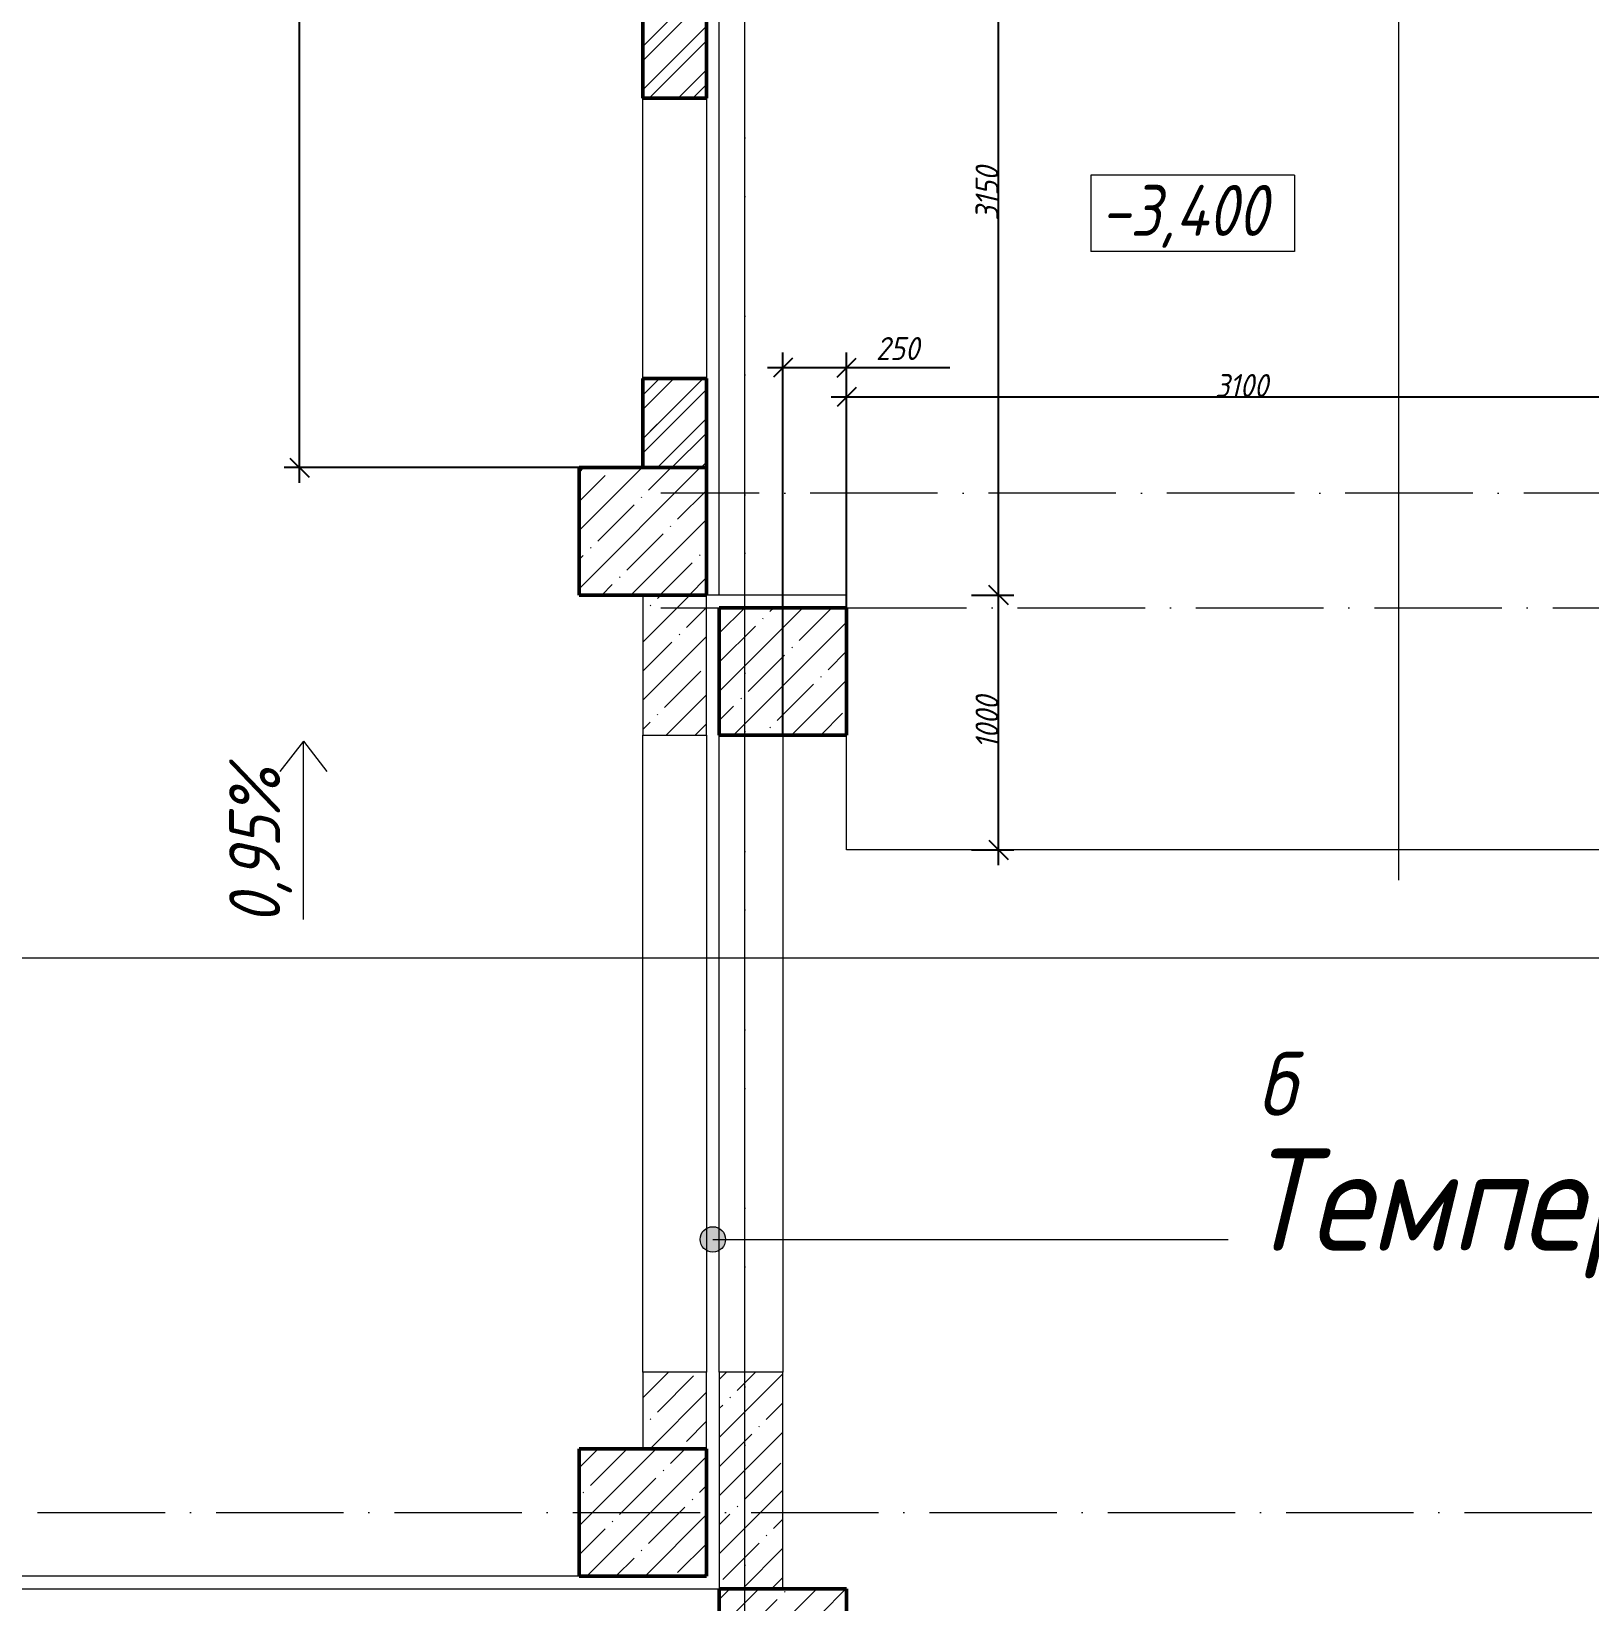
# Model space of a CAD drawing. Header units: millimetres. Extents: x -401725 to 250493, y 305116 to 802890.
# Drawn here: x -260201 to -254085, y 501897 to 508059 of the extents above; entities that cross this region are included whole.
import ezdxf

# ---------------------------------------------------------------- set-up
doc = ezdxf.new("R2010")
doc.units = ezdxf.units.MM
doc.linetypes.add('200_ШТРИХ_ш1п0_6_', pattern=[160, 100, -60])
doc.linetypes.add('50_200_ШТРИХ_1Т_ш5_п1_п1_', pattern=[700, 500, -100, 0, -100])
for name, color, linetype, lineweight in [('A-____-____-DIMS', 7, 'Continuous', 9), ('A-____-NOTE-TEXT', 7, 'Continuous', 9), ('A-DETL-GENF-OTLN-2', 7, 'Continuous', 5), ('A-FLOR-____-OTLN', 7, 'Continuous', 9), ('A-WALL-____-MCUT-1', 7, 'Continuous', 9), ('A-WALL-____-MCUT-2', 7, 'Continuous', 50), ('A-WALL-____-OTLN', 7, 'Continuous', 9), ('A-WALL-____-PATT-1', 7, 'Continuous', 9), ('G-____-____-DIMS', 7, 'Continuous', 9), ('G-____-____-TEXT', 7, 'Continuous', 9), ('S-COLS-____-MCUT', 7, 'Continuous', 50), ('S-COLS-____-OTLN', 7, 'Continuous', 9), ('S-GRID-____-OTLN-1', 7, '50_200_ШТРИХ_1Т_ш5_п1_п1_', 9)]:
    doc.layers.add(name, color=color, linetype=linetype, lineweight=lineweight)
for name, color, linetype, lineweight, true_color in [('A-DETL-GENF-OTLN-3', 9, 'Continuous', 9, 0x808080), ('A-DETL-GENF-OTLN-4', 9, '200_ШТРИХ_ш1п0_6_', 9, 0x808080), ('A-DETL-GENF-OTLN-5', 7, 'Continuous', 5, 0xc0c0c0), ('A-WALL-____-OTLN-1', 7, 'Continuous', 9, 0x800000), ('A-WALL-____-PATT-2', 7, 'Continuous', 9, 0x787878), ('G-____-____-SYMB-1', 9, 'Continuous', 9, 0x808080)]:
    doc.layers.add(name, color=color, linetype=linetype, lineweight=lineweight, true_color=true_color)
doc.styles.add('ISOCPEUR_I', font='isocpeui.ttf', dxfattribs={"width": 0.9, "height": 2.5})
doc.styles.add('ISOCPEUR_I_2', font='isocpeui.ttf', dxfattribs={"width": 0.85, "height": 2.3})
doc.styles.add('ISOCPEUR_I_3', font='isocpeui.ttf', dxfattribs={"width": 0.85, "height": 2.2})
doc.styles.add('ISOCPEUR_I_5', font='isocpeui.ttf', dxfattribs={"width": 0.85, "height": 2.1})
doc.styles.add('ISOCPEUR_I_7', font='isocpeui.ttf', dxfattribs={"width": 0.9, "height": 90})
doc.dimstyles.new('ISO-1_8_0_9К_СРЕДНИЙ_Кладочные', dxfattribs={"dimscale": 304.8, "dimtxt": 89.638306, "dimasz": 0.246063, "dimexe": 0.19685, "dimexo": 0, "dimgap": 0, "dimtad": 1, "dimdec": 3, "dimrnd": 0.001, "dimdsep": 46, "dimtxsty": 'ISOCPEUR_I_7', "dimblk1": 'OBLIQUE', "dimblk2": 'OBLIQUE', "dimsah": 1, "dimcen": 0.09, "dimdle": 0.19685, "dimazin": 0, "dimtfac": 1, "dimtdec": 4, "dimtix": 1, "dimtmove": 2, "dimatfit": 3, "dimfxl": 1, "dimtvp": 1, "dimtolj": 1, "dimtzin": 0, "dimarcsym": 2})
doc.dimstyles.new('ISO-1_8_0_9К_СРЕДНИЙ_Кладочные_1', dxfattribs={"dimscale": 304.8, "dimtxt": 89.638306, "dimasz": 0.246063, "dimexe": 0.19685, "dimexo": 0, "dimgap": 0, "dimtad": 1, "dimdec": 3, "dimrnd": 0.001, "dimdsep": 46, "dimtxsty": 'ISOCPEUR_I_7', "dimblk1": 'OBLIQUE', "dimblk2": 'OBLIQUE', "dimsah": 1, "dimcen": 0.09, "dimdle": 0.19685, "dimazin": 0, "dimtfac": 1, "dimtdec": 4, "dimtix": 1, "dimtmove": 0, "dimatfit": 3, "dimfxl": 1, "dimtvp": 1, "dimtolj": 1, "dimtzin": 0, "dimarcsym": 2})
pattern_1 = [(45, (-93500, -46531.04), (-114.04925, 114.04925), []), (45, (-93385.95, -46531.04), (-114.04925, 114.04925), [201.613, -40.323, 3.353, -36.97])]
pattern_2 = [(45, (-93500, -42681.04), (-114.04925, 114.04925), []), (45, (-93385.95, -42681.04), (-114.04925, 114.04925), [201.613, -40.323, 3.353, -36.97])]
pattern_3 = [(45, (-92950, -43231.04), (-114.04925, 114.04925), []), (45, (-92835.95, -43231.04), (-114.04925, 114.04925), [201.613, -40.323, 3.353, -36.97])]
pattern_4 = [(45, (-92950, -47081.04), (-114.04925, 114.04925), []), (45, (-92835.95, -47081.04), (-114.04925, 114.04925), [201.613, -40.323, 3.353, -36.97])]
pattern_5 = [(45, (-350751.34, 459015.94), (-114.04925, 114.04925), []), (45, (-350637.3, 459015.94), (-114.04925, 114.04925), [201.612, -40.322, 3.353, -36.97])]
pattern_6 = [(45, (-350751.34, 459015.94), (-114.04925, 114.04925), []), (45, (-350637.3, 459015.94), (-114.04925, 114.04925), [201.612, -40.322, 3.353, -36.97])]

# ---------------------------------------------------------------- blocks, each defined once
blk = doc.blocks.new('BSC_Колонна _Прямоугольная - 500х500-V126-АР1_Кладочный план подвала в осях 1-64_Ю-ЯЯ')
at = {"layer": 'S-COLS-____-OTLN'}
h = blk.add_hatch(dxfattribs=at)
h.set_pattern_fill('FP_142', color=256, style=0, pattern_type=2)
h.set_pattern_definition(pattern_1)
h.paths.add_polyline_path([(-250, -250), (250, -250), (250, 250), (-250, 250)], flags=0)
at = {"layer": 'S-COLS-____-MCUT'}
for p, q in [((250, 250), (-250, 250)), ((-250, 250), (-250, -250)), ((250, -250), (250, 250)), ((-250, -250), (250, -250))]:
    blk.add_line(p, q, dxfattribs=at)
blk = doc.blocks.new('BSC_Колонна _Прямоугольная - 500х500-V128-АР1_Кладочный план подвала в осях 1-64_Ю-ЯЯ')
at = {"layer": 'S-COLS-____-OTLN'}
h = blk.add_hatch(dxfattribs=at)
h.set_pattern_fill('FP_144', color=256, style=0, pattern_type=2)
h.set_pattern_definition(pattern_2)
h.paths.add_polyline_path([(-250, -250), (250, -250), (250, 250), (-250, 250)], flags=0)
at = {"layer": 'S-COLS-____-MCUT'}
for p, q in [((250, 250), (-250, 250)), ((-250, 250), (-250, -250)), ((250, -250), (250, 250)), ((-250, -250), (250, -250))]:
    blk.add_line(p, q, dxfattribs=at)
blk = doc.blocks.new('BSC_Колонна _Прямоугольная - 500х500-V133-АР1_Кладочный план подвала в осях 1-64_Ю-ЯЯ')
at = {"layer": 'S-COLS-____-OTLN'}
h = blk.add_hatch(dxfattribs=at)
h.set_pattern_fill('FP_149', color=256, style=0, pattern_type=2)
h.set_pattern_definition(pattern_3)
h.paths.add_polyline_path([(-250, -250), (250, -250), (250, 250), (-250, 250)], flags=0)
at = {"layer": 'S-COLS-____-MCUT'}
for p, q in [((250, 250), (-250, 250)), ((-250, 250), (-250, -250)), ((250, -250), (250, 250)), ((-250, -250), (250, -250))]:
    blk.add_line(p, q, dxfattribs=at)
blk = doc.blocks.new('BSC_Колонна _Прямоугольная - 500х500-V134-АР1_Кладочный план подвала в осях 1-64_Ю-ЯЯ')
at = {"layer": 'S-COLS-____-OTLN'}
h = blk.add_hatch(dxfattribs=at)
h.set_pattern_fill('FP_150', color=256, style=0, pattern_type=2)
h.set_pattern_definition(pattern_4)
h.paths.add_polyline_path([(-250, -250), (250, -250), (250, 250), (-250, 250)], flags=0)
at = {"layer": 'S-COLS-____-MCUT'}
for p, q in [((250, 250), (-250, 250)), ((-250, 250), (-250, -250)), ((250, -250), (250, 250)), ((-250, -250), (250, -250))]:
    blk.add_line(p, q, dxfattribs=at)
blk = doc.blocks.new('DET_L_Имитация разреза_ISO2-5 - Влево-35541912-АР1_Кладочный план подвала в осях 1-64_Ю-ЯЯ')
at = {"layer": 'A-DETL-GENF-OTLN-3'}
blk.add_line((143.1, 0), (5796.9, 0), dxfattribs=at)
blk = doc.blocks.new('Высотные отметки - 9_5х3_5_h_-17668430-АР1_Кладочный план подвала в осях 1-64_Ю-ЯЯ')
at = {"layer": 'G-____-____-DIMS'}
for p, q in [((-4, 3), (-4, 0)), ((4, 3), (-4, 3)), ((4, 3), (4, 0)), ((4, 0), (-4, 0))]:
    blk.add_line(p, q, dxfattribs=at)
blk = doc.blocks.new('_Oblique')
at = {"color": 0, "linetype": 'ByBlock', "lineweight": -2}
blk.add_line((-0.5, -0.5), (0.5, 0.5), dxfattribs=at)
blk = doc.blocks.new('*D8417')
at = {"layer": 'A-____-____-DIMS', "color": 0, "lineweight": -2, "transparency": 16777216}
for p, q in [((-256405.2, 504787), (-256405.2, 505907)), ((-256511.3, 505847), (-256345.2, 505847)), ((-256511.3, 504847), (-256345.2, 504847))]:
    blk.add_line(p, q, dxfattribs=at)
at = {"layer": 'Defpoints', "color": 0, "transparency": 16777216}
for p in [(-256511.3, 505847), (-256405.2, 505847), (-256511.3, 504847)]:
    blk.add_point(p, dxfattribs=at)
at = {"layer": 'A-____-____-DIMS', "color": 0, "lineweight": -2, "transparency": 16777216, "xscale": 75, "yscale": 75, "zscale": 75}
for p, rotation in [((-256405.2, 505847), 90), ((-256405.2, 504847), 270)]:
    blk.add_blockref('_Oblique', p, dxfattribs=dict(at, rotation=rotation))
at = {"layer": 'A-____-____-DIMS', "color": 0, "transparency": 16777216, "insert": (-256450.2, 505347), "char_height": 90, "width": 504.733, "attachment_point": 5, "rotation": 90, "style": 'ISOCPEUR_I_7'}
blk.add_mtext('\\A1;1000', dxfattribs=at)
blk = doc.blocks.new('*D8418')
at = {"layer": 'A-____-____-DIMS', "color": 0, "lineweight": -2, "transparency": 16777216}
for p, q in [((-256405.2, 505787), (-256405.2, 509057)), ((-256511.3, 508997), (-256345.2, 508997)), ((-256511.3, 505847), (-256345.2, 505847))]:
    blk.add_line(p, q, dxfattribs=at)
at = {"layer": 'Defpoints', "color": 0, "transparency": 16777216}
for p in [(-256511.3, 508997), (-256405.2, 508997), (-256511.3, 505847)]:
    blk.add_point(p, dxfattribs=at)
at = {"layer": 'A-____-____-DIMS', "color": 0, "lineweight": -2, "transparency": 16777216, "xscale": 75, "yscale": 75, "zscale": 75}
for p, rotation in [((-256405.2, 508997), 90), ((-256405.2, 505847), 270)]:
    blk.add_blockref('_Oblique', p, dxfattribs=dict(at, rotation=rotation))
at = {"layer": 'A-____-____-DIMS', "color": 0, "transparency": 16777216, "insert": (-256450.2, 507422), "char_height": 90, "width": 504.733, "attachment_point": 5, "rotation": 90, "style": 'ISOCPEUR_I_7'}
blk.add_mtext('\\A1;3150', dxfattribs=at)
blk = doc.blocks.new('*D8421')
at = {"layer": 'A-____-____-DIMS', "color": 0, "lineweight": -2, "transparency": 16777216}
for p, q in [((-257251.3, 505297), (-257251.3, 506799.3)), ((-257001.3, 505297), (-257001.3, 506799.3)), ((-257311.3, 506739.3), (-257001.3, 506739.3)), ((-257001.3, 506739.3), (-256595.4, 506739.3))]:
    blk.add_line(p, q, dxfattribs=at)
at = {"layer": 'Defpoints', "color": 0, "transparency": 16777216}
for p in [(-257001.3, 506739.3), (-257251.3, 505297), (-257001.3, 505297)]:
    blk.add_point(p, dxfattribs=at)
at = {"layer": 'A-____-____-DIMS', "color": 0, "lineweight": -2, "transparency": 16777216, "xscale": 75, "yscale": 75, "zscale": 75, "rotation": 180}
blk.add_blockref('_Oblique', (-257251.3, 506739.3), dxfattribs=at)
at = {"layer": 'A-____-____-DIMS', "color": 0, "lineweight": -2, "transparency": 16777216, "xscale": 75, "yscale": 75, "zscale": 75}
blk.add_blockref('_Oblique', (-257001.3, 506739.3), dxfattribs=at)
at = {"layer": 'A-____-____-DIMS', "color": 0, "transparency": 16777216, "insert": (-256886.2, 506859.3), "char_height": 90, "width": 409.578, "attachment_point": 1, "line_spacing_factor": 1.149209, "style": 'ISOCPEUR_I_7'}
blk.add_mtext('\\A1;250', dxfattribs=at)
blk = doc.blocks.new('*D8422')
at = {"layer": 'A-____-____-DIMS', "color": 0, "lineweight": -2, "transparency": 16777216}
for p, q in [((-257001.3, 505297), (-257001.3, 506684.1)), ((-253901.3, 506255.6), (-253901.3, 506684.1)), ((-257061.3, 506624.1), (-253841.3, 506624.1))]:
    blk.add_line(p, q, dxfattribs=at)
at = {"layer": 'Defpoints', "color": 0, "transparency": 16777216}
for p in [(-253901.3, 506624.1), (-253901.3, 506255.6), (-257001.3, 505297)]:
    blk.add_point(p, dxfattribs=at)
at = {"layer": 'A-____-____-DIMS', "color": 0, "lineweight": -2, "transparency": 16777216, "xscale": 75, "yscale": 75, "zscale": 75, "rotation": 180}
blk.add_blockref('_Oblique', (-257001.3, 506624.1), dxfattribs=at)
at = {"layer": 'A-____-____-DIMS', "color": 0, "lineweight": -2, "transparency": 16777216, "xscale": 75, "yscale": 75, "zscale": 75}
blk.add_blockref('_Oblique', (-253901.3, 506624.1), dxfattribs=at)
at = {"layer": 'A-____-____-DIMS', "color": 0, "transparency": 16777216, "insert": (-255451.3, 506669.1), "char_height": 90, "width": 504.733, "attachment_point": 5, "style": 'ISOCPEUR_I_7'}
blk.add_mtext('\\A1;3100', dxfattribs=at)
blk = doc.blocks.new('*D8387')
at = {"layer": 'A-____-____-DIMS', "color": 0, "lineweight": -2, "transparency": 16777216}
for p, q in [((-259148.7, 506287), (-259148.7, 511007)), ((-259254.8, 510947), (-259088.7, 510947)), ((-257801.3, 506347), (-259208.7, 506347))]:
    blk.add_line(p, q, dxfattribs=at)
at = {"layer": 'Defpoints', "color": 0, "transparency": 16777216}
for p in [(-259254.8, 510947), (-259148.7, 510947), (-257801.3, 506347)]:
    blk.add_point(p, dxfattribs=at)
at = {"layer": 'A-____-____-DIMS', "color": 0, "lineweight": -2, "transparency": 16777216, "xscale": 75, "yscale": 75, "zscale": 75}
for p, rotation in [((-259148.7, 510947), 90), ((-259148.7, 506347), 270)]:
    blk.add_blockref('_Oblique', p, dxfattribs=dict(at, rotation=rotation))
at = {"layer": 'A-____-____-DIMS', "color": 0, "transparency": 16777216, "insert": (-259193.7, 508647), "char_height": 90, "width": 562.653, "attachment_point": 5, "rotation": 90, "style": 'ISOCPEUR_I_7'}
blk.add_mtext('\\A1;4600', dxfattribs=at)
blk = doc.blocks.new('BSC_Колонна _Прямоугольная - 500х500-V129-АР1_Кладочный план подвала в осях 1-64_А-ГГ')
at = {"layer": 'S-COLS-____-OTLN'}
h = blk.add_hatch(dxfattribs=at)
h.set_pattern_fill('FP_145', color=256, style=0, pattern_type=2)
h.set_pattern_definition(pattern_1)
h.paths.add_polyline_path([(-250, -250), (250, -250), (250, 250), (-250, 250)], flags=0)
at = {"layer": 'S-COLS-____-MCUT'}
for p, q in [((250, 250), (-250, 250)), ((-250, 250), (-250, -250)), ((250, -250), (250, 250)), ((-250, -250), (250, -250))]:
    blk.add_line(p, q, dxfattribs=at)
blk = doc.blocks.new('BSC_Колонна _Прямоугольная - 500х500-V131-АР1_Кладочный план подвала в осях 1-64_А-ГГ')
at = {"layer": 'S-COLS-____-OTLN'}
h = blk.add_hatch(dxfattribs=at)
h.set_pattern_fill('FP_147', color=256, style=0, pattern_type=2)
h.set_pattern_definition(pattern_2)
h.paths.add_polyline_path([(-250, -250), (250, -250), (250, 250), (-250, 250)], flags=0)
at = {"layer": 'S-COLS-____-MCUT'}
for p, q in [((250, 250), (-250, 250)), ((-250, 250), (-250, -250)), ((250, -250), (250, 250)), ((-250, -250), (250, -250))]:
    blk.add_line(p, q, dxfattribs=at)
blk = doc.blocks.new('BSC_Колонна _Прямоугольная - 500х500-V136-АР1_Кладочный план подвала в осях 1-64_А-ГГ')
at = {"layer": 'S-COLS-____-OTLN'}
h = blk.add_hatch(dxfattribs=at)
h.set_pattern_fill('FP_152', color=256, style=0, pattern_type=2)
h.set_pattern_definition(pattern_3)
h.paths.add_polyline_path([(-250, -250), (250, -250), (250, 250), (-250, 250)], flags=0)
at = {"layer": 'S-COLS-____-MCUT'}
for p, q in [((250, 250), (-250, 250)), ((-250, 250), (-250, -250)), ((250, -250), (250, 250)), ((-250, -250), (250, -250))]:
    blk.add_line(p, q, dxfattribs=at)
blk = doc.blocks.new('BSC_Колонна _Прямоугольная - 500х500-V137-АР1_Кладочный план подвала в осях 1-64_А-ГГ')
at = {"layer": 'S-COLS-____-OTLN'}
h = blk.add_hatch(dxfattribs=at)
h.set_pattern_fill('FP_153', color=256, style=0, pattern_type=2)
h.set_pattern_definition(pattern_4)
h.paths.add_polyline_path([(-250, -250), (250, -250), (250, 250), (-250, 250)], flags=0)
at = {"layer": 'S-COLS-____-MCUT'}
for p, q in [((250, 250), (-250, 250)), ((-250, 250), (-250, -250)), ((250, -250), (250, 250)), ((-250, -250), (250, -250))]:
    blk.add_line(p, q, dxfattribs=at)
blk = doc.blocks.new('DET_L_Имитация разреза_ISO2-5 - Влево-35541912-АР1_Кладочный план подвала в осях 1-64_А-ГГ')
at = {"layer": 'A-DETL-GENF-OTLN-5'}
blk.add_line((2614, 0), (5796.9, 0), dxfattribs=at)

msp = doc.modelspace()

# ---------------------------------------------------------------- hatches: boundary and pattern name
at = {"layer": 'A-WALL-____-PATT-1'}
h = msp.add_hatch(dxfattribs=at)
h.set_pattern_fill('FP_1', color=256, style=0, pattern_type=2)
h.set_pattern_definition(pattern_5)
h.paths.add_polyline_path([(-257801.3432, 502496.983), (-257551.3432, 502496.983), (-257551.3432, 502796.983), (-257801.3432, 502796.983)], flags=0)
h.paths.add_polyline_path([(-257551.3432, 505296.983), (-257551.3432, 505846.983), (-257801.3432, 505846.983), (-257801.3432, 505296.983)], flags=0)
h = msp.add_hatch(dxfattribs=at)
h.set_pattern_fill('FP_1', color=256, style=0, pattern_type=2)
h.set_pattern_definition(pattern_6)
h.paths.add_polyline_path([(-257801.3432, 502496.983), (-257551.3432, 502496.983), (-257551.3432, 502796.983), (-257801.3432, 502796.983)], flags=0)
h.paths.add_polyline_path([(-257551.3432, 505296.983), (-257551.3432, 505846.983), (-257801.3432, 505846.983), (-257801.3432, 505296.983)], flags=0)
h = msp.add_hatch(dxfattribs=at)
h.set_pattern_fill('FP_1', color=256, style=0, pattern_type=2)
h.set_pattern_definition(pattern_5)
h.paths.add_polyline_path([(-257501.3432, 501946.983), (-257251.3432, 501946.983), (-257251.3432, 502796.983), (-257501.3432, 502796.983)], flags=0)
h = msp.add_hatch(dxfattribs=at)
h.set_pattern_fill('FP_1', color=256, style=0, pattern_type=2)
h.set_pattern_definition(pattern_6)
h.paths.add_polyline_path([(-257251.3432, 501946.983), (-257251.3432, 502796.983), (-257501.3432, 502796.983), (-257501.3432, 501946.983)], flags=0)
at = {"layer": 'A-WALL-____-PATT-2'}
h = msp.add_hatch(dxfattribs=at)
h.set_pattern_fill('FP_53', color=256, style=0, pattern_type=2)
h.set_pattern_definition([(45, (-350751.34, 459015.94), (-85.53659, 85.53659), []), (45, (-350694.32, 459015.94), (-85.53659, 85.53659), [])])
h.paths.add_polyline_path([(-257801.3432, 506346.983), (-257551.3432, 506346.983), (-257551.3432, 506696.983), (-257801.3432, 506696.983), (-257801.3432, 506553.2468)], flags=0)
h.paths.add_polyline_path([(-257551.3432, 507796.983), (-257551.3432, 510946.983), (-257801.3432, 510946.983), (-257801.3432, 507796.983)], flags=0)
h = msp.add_hatch(dxfattribs=at)
h.set_pattern_fill('FP_5', color=256, style=0, pattern_type=2)
h.set_pattern_definition([(45, (-350751.34, 459015.94), (-85.53659, 85.53659), []), (45, (-350694.32, 459015.94), (-85.53659, 85.53659), [])])
h.paths.add_polyline_path([(-257551.3432, 506346.983), (-257551.3432, 506517.1216), (-257801.3432, 506517.1216), (-257801.3432, 506346.983)], flags=0)
at = {"layer": 'G-____-____-TEXT'}
h = msp.add_hatch(color=256, dxfattribs=at)
edge = h.paths.add_edge_path(flags=0)
edge.add_arc((-257526.3777, 503318.1926), 50, 0, 360)
h = msp.add_hatch(color=256, dxfattribs=at)
edge = h.paths.add_edge_path(flags=0)
edge.add_arc((-257526.3777, 503318.1926), 50, 0, 360)

# ---------------------------------------------------------------- linework, layer by layer
at = {"layer": 'A-FLOR-____-OTLN'}
for p, q in [((-257501.3432, 505846.983), (-257501.3432, 510696.983)), ((-257501.3432, 505846.983), (-257501.3432, 506517.1216)), ((-257001.3432, 505846.983), (-257551.3432, 505846.983)), ((-257001.3432, 505846.983), (-257551.3432, 505846.983)), ((-257001.3432, 505796.983), (-257001.3432, 505846.983)), ((-257001.3432, 505796.983), (-257001.3432, 505846.983)), ((-257001.3432, 504846.983), (-257001.3432, 505296.983)), ((-257001.3432, 504846.983), (-257001.3432, 505296.983)), ((-252901.3432, 504846.983), (-257001.3432, 504846.983)), ((-252901.3432, 504846.983), (-257001.3432, 504846.983)), ((-258051.3432, 501996.983), (-261501.3432, 501996.983)), ((-258051.3432, 501996.983), (-261501.3432, 501996.983)), ((-261501.3432, 501946.983), (-257501.3432, 501946.983)), ((-261501.3432, 501946.983), (-257501.3432, 501946.983))]:
    msp.add_line(p, q, dxfattribs=at)
at = {"layer": 'A-WALL-____-MCUT-1'}
for p, q in [((-257801.3432, 505846.983), (-257801.3432, 505296.983)), ((-257801.3432, 505846.983), (-257801.3432, 505296.983)), ((-257551.3432, 505296.983), (-257551.3432, 505846.983)), ((-257551.3432, 505296.983), (-257551.3432, 505846.983)), ((-257801.3432, 505296.983), (-257551.3432, 505296.983)), ((-257801.3432, 505296.983), (-257551.3432, 505296.983)), ((-257801.3432, 502796.983), (-257801.3432, 502496.983)), ((-257551.3432, 502796.983), (-257801.3432, 502796.983)), ((-257801.3432, 502796.983), (-257801.3432, 502496.983)), ((-257551.3432, 502796.983), (-257801.3432, 502796.983)), ((-257551.3432, 502496.983), (-257551.3432, 502796.983)), ((-257551.3432, 502496.983), (-257551.3432, 502796.983)), ((-257501.3432, 502796.983), (-257501.3432, 501946.983)), ((-257251.3432, 502796.983), (-257501.3432, 502796.983)), ((-257501.3432, 502796.983), (-257501.3432, 501946.983)), ((-257251.3432, 502796.983), (-257501.3432, 502796.983)), ((-257251.3432, 501946.983), (-257251.3432, 502796.983)), ((-257251.3432, 501946.983), (-257251.3432, 502796.983))]:
    msp.add_line(p, q, dxfattribs=at)
at = {"layer": 'A-WALL-____-MCUT-2'}
for p, q in [((-257551.3432, 507796.983), (-257551.3432, 511196.983)), ((-257801.3432, 510946.983), (-257801.3432, 507796.983)), ((-257801.3432, 507796.983), (-257551.3432, 507796.983)), ((-257551.3432, 506696.983), (-257801.3432, 506696.983)), ((-257801.3432, 506696.983), (-257801.3432, 506346.983)), ((-257551.3432, 506346.983), (-257551.3432, 506696.983)), ((-257801.3432, 506517.1216), (-257801.3432, 506346.983)), ((-257551.3432, 506346.983), (-257551.3432, 506517.1216))]:
    msp.add_line(p, q, dxfattribs=at)
at = {"layer": 'A-WALL-____-OTLN'}
for p, q in [((-257801.3432, 502796.983), (-257801.3432, 505296.983)), ((-257801.3432, 502796.983), (-257801.3432, 505296.983)), ((-257551.3432, 505296.983), (-257551.3432, 502796.983)), ((-257551.3432, 505296.983), (-257551.3432, 502796.983)), ((-257501.3432, 502796.983), (-257501.3432, 505296.983)), ((-257501.3432, 502796.983), (-257501.3432, 505296.983)), ((-257251.3432, 505296.983), (-257251.3432, 502796.983)), ((-257251.3432, 505296.983), (-257251.3432, 502796.983))]:
    msp.add_line(p, q, dxfattribs=at)
at = {"layer": 'A-WALL-____-OTLN-1'}
for p, q in [((-257801.3432, 506696.983), (-257801.3432, 507796.983)), ((-257551.3432, 507796.983), (-257551.3432, 506696.983))]:
    msp.add_line(p, q, dxfattribs=at)
at = {"layer": 'G-____-____-DIMS'}
for p, q in [((-259133.7536, 505274.0551), (-259225.8328, 505154.0551)), ((-259133.7536, 505274.0551), (-259225.8328, 505154.0551)), ((-259133.7536, 505274.0551), (-259041.6743, 505154.0551)), ((-259133.7536, 504574.0551), (-259133.7536, 505274.0551)), ((-259133.7536, 505274.0551), (-259041.6743, 505154.0551)), ((-259133.7536, 504574.0551), (-259133.7536, 505274.0551))]:
    msp.add_line(p, q, dxfattribs=at)
at = {"layer": 'G-____-____-SYMB-1'}
msp.add_line((-252003.1432, 504422.2671), (-268808.3455, 504422.2671), dxfattribs=at)
msp.add_line((-252003.1432, 504422.2671), (-268808.3455, 504422.2671), dxfattribs=at)
at = {"layer": 'G-____-____-TEXT'}
msp.add_line((-257526.3777, 503318.1926), (-255503.8238, 503318.1926), dxfattribs=at)
msp.add_line((-257526.3777, 503318.1926), (-255503.8238, 503318.1926), dxfattribs=at)
msp.add_circle((-257526.3777, 503318.1926), 50, dxfattribs=at)
msp.add_circle((-257526.3777, 503318.1926), 50, dxfattribs=at)
at = {"layer": 'S-GRID-____-OTLN-1'}
for p, q in [((-257401.3432, 499110.3507), (-257401.3432, 549908.7924)), ((-257401.3432, 454533.3346), (-257401.3432, 508896.9006)), ((-246842.4707, 506246.983), (-257730.0789, 506246.983)), ((-246842.4707, 506246.983), (-257730.0789, 506246.983)), ((-257730.0789, 505796.983), (-246676.9366, 505796.983)), ((-257730.0789, 505796.983), (-246676.9366, 505796.983)), ((-276279.0288, 502246.983), (-246822.0821, 502246.983)), ((-276279.0288, 502246.983), (-246822.0821, 502246.983))]:
    msp.add_line(p, q, dxfattribs=at)

# ---------------------------------------------------------------- block references
at = {"layer": 'A-DETL-GENF-OTLN-2', "rotation": 269.9999999999997}
msp.add_blockref('DET_L_Имитация разреза_ISO2-5 - Влево-35541912-АР1_Кладочный план подвала в осях 1-64_Ю-ЯЯ', (-254834.2828, 510524.4755), dxfattribs=at)
at = {"layer": 'A-DETL-GENF-OTLN-4', "rotation": 269.9999999999997}
msp.add_blockref('DET_L_Имитация разреза_ISO2-5 - Влево-35541912-АР1_Кладочный план подвала в осях 1-64_А-ГГ', (-254834.2828, 510524.4755), dxfattribs=at)
at = {"layer": 'G-____-____-DIMS', "xscale": 99.99999999999993, "yscale": 99.99999999999993, "zscale": 99.99999999999993}
msp.add_blockref('Высотные отметки - 9_5х3_5_h_-17668430-АР1_Кладочный план подвала в осях 1-64_Ю-ЯЯ', (-255643.1386, 507194.9317), dxfattribs=at)
at = {"layer": 'S-COLS-____-OTLN'}
for name, p in [('BSC_Колонна _Прямоугольная - 500х500-V134-АР1_Кладочный план подвала в осях 1-64_Ю-ЯЯ', (-257801.3432, 506096.983)), ('BSC_Колонна _Прямоугольная - 500х500-V137-АР1_Кладочный план подвала в осях 1-64_А-ГГ', (-257801.3432, 506096.983)), ('BSC_Колонна _Прямоугольная - 500х500-V126-АР1_Кладочный план подвала в осях 1-64_Ю-ЯЯ', (-257251.3432, 505546.983)), ('BSC_Колонна _Прямоугольная - 500х500-V129-АР1_Кладочный план подвала в осях 1-64_А-ГГ', (-257251.3432, 505546.983)), ('BSC_Колонна _Прямоугольная - 500х500-V133-АР1_Кладочный план подвала в осях 1-64_Ю-ЯЯ', (-257801.3432, 502246.983)), ('BSC_Колонна _Прямоугольная - 500х500-V136-АР1_Кладочный план подвала в осях 1-64_А-ГГ', (-257801.3432, 502246.983)), ('BSC_Колонна _Прямоугольная - 500х500-V128-АР1_Кладочный план подвала в осях 1-64_Ю-ЯЯ', (-257251.3432, 501696.983)), ('BSC_Колонна _Прямоугольная - 500х500-V131-АР1_Кладочный план подвала в осях 1-64_А-ГГ', (-257251.3432, 501696.983))]:
    msp.add_blockref(name, p, dxfattribs=at)

# ---------------------------------------------------------------- texts
at = {"layer": 'A-____-NOTE-TEXT', "insert": (-255388.4043, 504053.7157), "char_height": 250, "width": 202.02525, "attachment_point": 1, "style": 'ISOCPEUR_I'}
msp.add_mtext('\\fISOCPEUR|b0|i1|c204|p34|;\\W.9;б', dxfattribs=at)
at = {"layer": 'G-____-____-DIMS', "insert": (-256003.6719, 507456.2229), "char_height": 200, "width": 865.279833, "attachment_point": 1, "line_spacing_factor": 1.149209, "style": 'ISOCPEUR_I_2'}
msp.add_mtext('-3,400', dxfattribs=at)
at = {"layer": 'G-____-____-DIMS', "insert": (-259425.0447, 504556.5502), "char_height": 200, "width": 882.011763, "attachment_point": 1, "rotation": 90, "line_spacing_factor": 1.149209}
for style in ['ISOCPEUR_I_3', 'ISOCPEUR_I_5']:
    msp.add_mtext('0,95%', dxfattribs=dict(at, style=style))
at = {"layer": 'G-____-____-TEXT', "insert": (-255438.3394, 503674.0468), "char_height": 400, "width": 2763.416813, "attachment_point": 1, "style": 'ISOCPEUR_I'}
msp.add_mtext('Температурный', dxfattribs=at)
msp.add_mtext('Температурный', dxfattribs=at)

# ---------------------------------------------------------------- dimensions: what is measured, and where the dimension line sits
at = {"layer": 'A-____-____-DIMS'}
for base, p1, p2, override, picture, middle in [((-259148.6916, 510946.983), (-257801.3432, 506346.983), (-259254.7576, 510946.983), {"dimtxt": 400, "dimpost": '<>', "dimfxl": 4824.14898}, '*D8387', (-259193.6916, 508646.983)), ((-256405.2331, 508996.983), (-256511.2992, 505846.983), (-256511.2992, 508996.983), {"dimtxt": 400, "dimpost": '<>', "dimfxl": 3150}, '*D8418', (-256450.2331, 507421.983)), ((-256405.2331, 505846.983), (-256511.2992, 504846.983), (-256511.2992, 505846.983), {"dimtxt": 400, "dimpost": '<>', "dimfxl": 1000}, '*D8417', (-256450.2331, 505346.983))]:
    dim = msp.add_linear_dim(base=base, p1=p1, p2=p2, angle=90, dimstyle='ISO-1_8_0_9К_СРЕДНИЙ_Кладочные', override=override, dxfattribs=at)
    dim.commit()
    dim.dimension.update_dxf_attribs({"geometry": picture, "text_midpoint": middle})
dim = msp.add_linear_dim(base=(-257001.3432, 506739.2884), p1=(-257251.3432, 505296.983), p2=(-257001.3432, 505296.983), dimstyle='ISO-1_8_0_9К_СРЕДНИЙ_Кладочные_1', override={"dimtxt": 400, "dimpost": '<>', "dimfxl": 250}, dxfattribs=at)
dim.commit()
dim.dimension.update_dxf_attribs({"geometry": '*D8421', "text_midpoint": (-256681.4235, 506739.2884), "dimtype": 160})
dim = msp.add_linear_dim(base=(-253901.3432, 506624.1263), p1=(-257001.3432, 505296.983), p2=(-253901.3432, 506255.6426), dimstyle='ISO-1_8_0_9К_СРЕДНИЙ_Кладочные', override={"dimtxt": 400, "dimpost": '<>', "dimfxl": 3244.846429}, dxfattribs=at)
dim.commit()
dim.dimension.update_dxf_attribs({"geometry": '*D8422', "text_midpoint": (-255451.3432, 506669.1263)})

doc.saveas('drawing.dxf')
